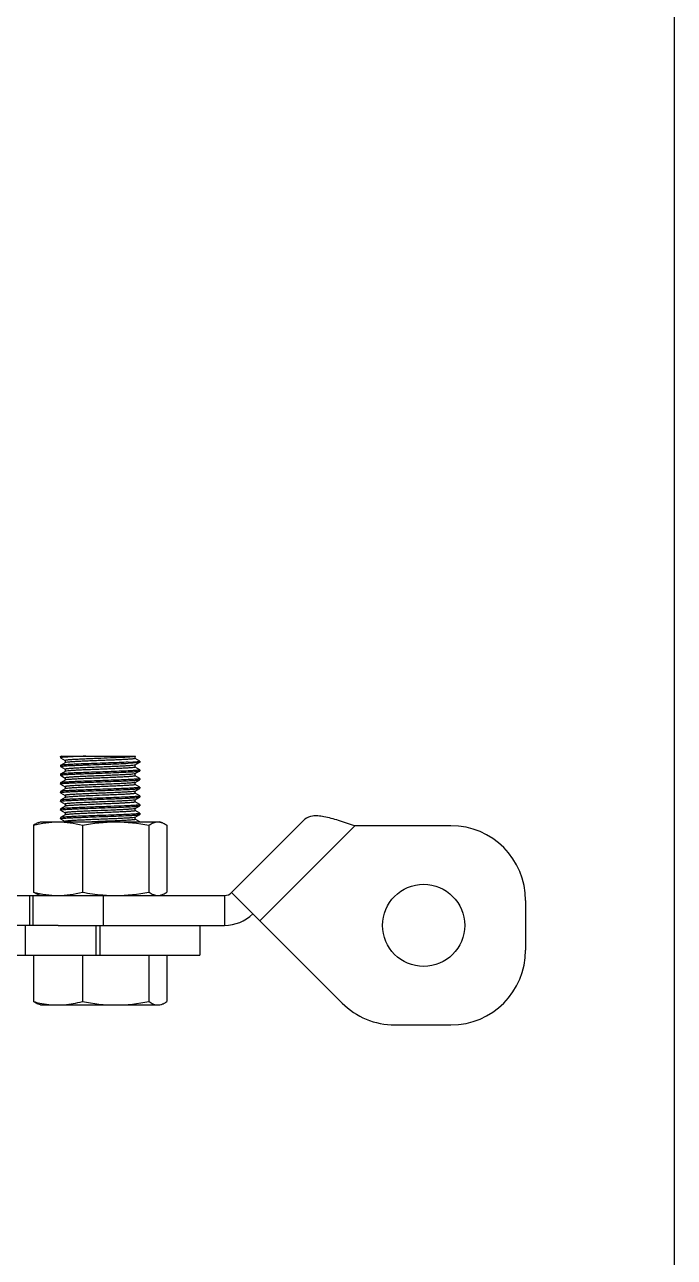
# Model space of a CAD drawing. Extents: x 185245 to 2166646, y -19957 to 815000.
# Drawn here: x 2011672 to 2012764, y 675363 to 677435 of the extents above; entities that cross this region are included whole.
import ezdxf

# ---------------------------------------------------------------- set-up
doc = ezdxf.new("R2010")
doc.units = 0
doc.header["$LTSCALE"] = 1000
doc.header["$MEASUREMENT"] = 0
doc.layers.add('DIM_SYMB', color=3, linetype='Continuous')

# ---------------------------------------------------------------- blocks, each defined once
blk = doc.blocks.new('gfhhrryyfd')
at = {"linetype": 'Continuous'}
for p, q in [((3698946.1, -1750970), (3698946.3, -1750969.9)), ((3698946.1, -1750970), (3698946.1, -1750971.8)), ((3698946.3, -1750984.5), (3698946.1, -1750984.6)), ((3698946.1, -1750984.6), (3698946.1, -1750986.5)), ((3698947.7, -1750969), (3698946.3, -1750969.9)), ((3698946.3, -1750972), (3698954, -1750976.5)), ((3698954.1, -1750980), (3698946.3, -1750984.5)), ((3698947.7, -1750969), (3699072.3, -1750969)), ((3698954.1, -1750976.4), (3698954.1, -1750980)), ((3698954.2, -1750979.9), (3698954.1, -1750980)), ((3699071.9, -1750969.2), (3699072.3, -1750969)), ((3699071.9, -1750983.9), (3699072, -1750983.8)), ((3699072, -1750972.7), (3699072, -1750969.2)), ((3699079.8, -1750977.2), (3699072, -1750972.7)), ((3699072, -1750983.8), (3699079.8, -1750979.3)), ((3699072, -1750987.4), (3699072, -1750983.8)), ((3699079.9, -1750977.3), (3699079.8, -1750977.2)), ((3699079.9, -1750979.1), (3699079.8, -1750979.3)), ((3699079.9, -1750977.3), (3699079.9, -1750979.1)), ((3698946.3, -1750986.6), (3698946.1, -1750986.5)), ((3698946.3, -1750999.1), (3698946.1, -1750999.3)), ((3698946.1, -1750999.3), (3698946.1, -1751001.1)), ((3698946.3, -1751001.2), (3698946.1, -1751001.1)), ((3698946.3, -1750986.6), (3698954, -1750991.1)), ((3698954.1, -1750994.6), (3698946.3, -1750999.1)), ((3698946.3, -1751001.2), (3698954, -1751005.7)), ((3698954.1, -1750991), (3698954.1, -1750994.6)), ((3698954.2, -1750994.5), (3698954.1, -1750994.6)), ((3698954.1, -1751005.7), (3698954.1, -1751009.3)), ((3698954.4, -1750994.5), (3698954.2, -1750994.5)), ((3699071.9, -1750998.5), (3699072, -1750998.4)), ((3699079.8, -1750991.8), (3699072, -1750987.3)), ((3699072, -1750998.4), (3699079.8, -1750993.9)), ((3699072, -1751002), (3699072, -1750998.4)), ((3699079.8, -1751006.4), (3699072, -1751002)), ((3699079.8, -1750991.8), (3699079.9, -1750991.9)), ((3699079.8, -1750993.9), (3699079.9, -1750993.8)), ((3699079.8, -1751006.4), (3699079.9, -1751006.6)), ((3699079.9, -1750991.9), (3699079.9, -1750993.8)), ((3698946.3, -1751013.8), (3698946.1, -1751013.9)), ((3698946.1, -1751013.9), (3698946.1, -1751015.7)), ((3698946.3, -1751015.9), (3698946.1, -1751015.7)), ((3698954.1, -1751009.3), (3698946.3, -1751013.8)), ((3698946.3, -1751015.9), (3698954, -1751020.4)), ((3698954.1, -1751023.9), (3698946.3, -1751028.4)), ((3698954.2, -1751009.2), (3698954.1, -1751009.3)), ((3698954.1, -1751020.3), (3698954.1, -1751023.9)), ((3698954.2, -1751023.8), (3698954.1, -1751023.9)), ((3699071.9, -1751013.2), (3699072, -1751013.1)), ((3699072, -1751013.1), (3699079.8, -1751008.6)), ((3699072, -1751016.7), (3699072, -1751013.1)), ((3699079.8, -1751021.1), (3699072, -1751016.6)), ((3699072, -1751027.7), (3699079.8, -1751023.2)), ((3699079.8, -1751008.6), (3699079.9, -1751008.4)), ((3699079.8, -1751021.1), (3699079.9, -1751021.2)), ((3699079.8, -1751023.2), (3699079.9, -1751023)), ((3699079.9, -1751006.6), (3699079.9, -1751008.4)), ((3699079.9, -1751021.2), (3699079.9, -1751023)), ((3698946.3, -1751028.4), (3698946.1, -1751028.5)), ((3698946.1, -1751028.5), (3698946.1, -1751030.4)), ((3698946.3, -1751030.5), (3698946.1, -1751030.4)), ((3698946.3, -1751043), (3698946.1, -1751043.2)), ((3698946.1, -1751043.2), (3698946.1, -1751045)), ((3698946.3, -1751045.1), (3698946.1, -1751045)), ((3698946.3, -1751030.5), (3698954, -1751035)), ((3698954.1, -1751038.5), (3698946.3, -1751043)), ((3698946.3, -1751045.1), (3698954, -1751049.6)), ((3698954.1, -1751035), (3698954.1, -1751038.5)), ((3698954.2, -1751038.5), (3698954.1, -1751038.5)), ((3699071.9, -1751027.8), (3699071.8, -1751027.8)), ((3699071.9, -1751027.8), (3699072, -1751027.7)), ((3699071.9, -1751042.4), (3699072, -1751042.3)), ((3699072, -1751031.3), (3699072, -1751027.7)), ((3699079.8, -1751035.7), (3699072, -1751031.2)), ((3699072, -1751042.3), (3699079.8, -1751037.8)), ((3699072, -1751045.9), (3699072, -1751042.3)), ((3699079.8, -1751050.4), (3699072, -1751045.9)), ((3699079.8, -1751035.7), (3699079.9, -1751035.9)), ((3699079.8, -1751037.8), (3699079.9, -1751037.7)), ((3699079.9, -1751035.9), (3699079.9, -1751037.7)), ((3698946.3, -1751057.7), (3698946.1, -1751057.8)), ((3698946.1, -1751057.8), (3698946.1, -1751059.6)), ((3698946.3, -1751059.8), (3698946.1, -1751059.6)), ((3698954.1, -1751053.2), (3698946.3, -1751057.7)), ((3698946.3, -1751059.8), (3698954, -1751064.3)), ((3698954.1, -1751067.8), (3698946.3, -1751072.3)), ((3698954.1, -1751049.6), (3698954.1, -1751053.2)), ((3698954.2, -1751053.1), (3698954.1, -1751053.2)), ((3698954.1, -1751064.2), (3698954.1, -1751067.8)), ((3698954.2, -1751067.7), (3698954.1, -1751067.8)), ((3699071.9, -1751057.1), (3699072, -1751057)), ((3699072, -1751057), (3699079.8, -1751052.5)), ((3699072, -1751060.6), (3699072, -1751057)), ((3699079.8, -1751065), (3699072, -1751060.5)), ((3699072, -1751071.6), (3699079.8, -1751067.1)), ((3699079.8, -1751050.4), (3699079.9, -1751050.5)), ((3699079.8, -1751052.5), (3699079.9, -1751052.3)), ((3699079.8, -1751065), (3699079.9, -1751065.1)), ((3699079.8, -1751067.1), (3699079.9, -1751067)), ((3699079.9, -1751050.5), (3699079.9, -1751052.3)), ((3699079.9, -1751065.1), (3699079.9, -1751067)), ((3698901.1, -1751085.1), (3698901.1, -1751197.5)), ((3698909, -1751080.8), (3698912.7, -1751079.4)), ((3698912.7, -1751079.4), (3699113.4, -1751079.4)), ((3698946.3, -1751072.3), (3698946.1, -1751072.4)), ((3698946.1, -1751072.4), (3698946.1, -1751074.3)), ((3698946.3, -1751074.4), (3698946.1, -1751074.3)), ((3698946.3, -1751074.4), (3698954, -1751078.9)), ((3698954.1, -1751078.9), (3698954.1, -1751079.4)), ((3698983, -1751085.1), (3698983, -1751197.5)), ((3699071.9, -1751071.7), (3699072, -1751071.6)), ((3699072, -1751075.2), (3699072, -1751071.6)), ((3699079.5, -1751079.4), (3699072, -1751075.1)), ((3699095, -1751085.1), (3699095, -1751197.5)), ((3699117.1, -1751080.8), (3699113.4, -1751079.4)), ((3699125, -1751085.1), (3699125, -1751197.5)), ((3699357.1, -1751075.1), (3699234, -1751198.3)), ((3699440.8, -1751086.1), (3699281.3, -1751245.6)), ((3699602.7, -1751086.1), (3699440.8, -1751086.1)), ((3698845.8, -1751203.2), (3699222.1, -1751203.2)), ((3698894.8, -1751253.4), (3698894.8, -1751203.2)), ((3698899.9, -1751203.2), (3698899.9, -1751253.4)), ((3698912.7, -1751203.2), (3698909, -1751201.9)), ((3699018.2, -1751203.2), (3699018.2, -1751253.4)), ((3699113.4, -1751203.2), (3699117.1, -1751201.9)), ((3699222.1, -1751203.2), (3699222.1, -1751253.4)), ((3699234, -1751198.3), (3699419.5, -1751383.9)), ((3699728.1, -1751211.5), (3699728.1, -1751295.2)), ((3698942.3, -1751253.4), (3698743.3, -1751253.4)), ((3698887.5, -1751303.6), (3698887.5, -1751253.4)), ((3698942.3, -1751253.4), (3699222.1, -1751253.4)), ((3699005.7, -1751253.4), (3699005.7, -1751303.6)), ((3699013, -1751303.6), (3699013, -1751253.4)), ((3699180.3, -1751253.4), (3699180.3, -1751303.6)), ((3698743.3, -1751303.6), (3699180.3, -1751303.6)), ((3698901.1, -1751303.6), (3698901.1, -1751381.5)), ((3698983, -1751303.6), (3698983, -1751381.5)), ((3699095, -1751303.6), (3699095, -1751381.5)), ((3699125, -1751303.6), (3699125, -1751381.5)), ((3698912.7, -1751387.2), (3698909, -1751385.9)), ((3698912.7, -1751387.2), (3699113.4, -1751387.2)), ((3699113.4, -1751387.2), (3699117.1, -1751385.9)), ((3699508.3, -1751420.6), (3699602.7, -1751420.6))]:
    blk.add_line(p, q, dxfattribs=at)
blk.add_circle((3699556.7, -1751253.4), 69, dxfattribs=at)
for centre, radius, start, end in [((3699602.7, -1751211.5), 125.5, 0, 90), ((3699040.2, -1750924.5), 278.8, 265.1935, 265.4899), ((3699039.2, -1750939.1), 264.1, 265.4618, 269.97), ((3699222.1, -1751186.5), 16.7, 270, 315), ((3699222.1, -1751186.5), 66.9, 270, 315), ((3699602.7, -1751295.2), 125.5, 270, 0), ((3699508.3, -1751295.2), 125.5, 225, 270)]:
    blk.add_arc(centre, radius, start, end, dxfattribs=at)
for points, knots in [([(3698988.9, -1750969), (3698985.9, -1750969.1), (3698980.1, -1750969.4), (3698971.8, -1750969.7), (3698964.5, -1750970), (3698958.3, -1750970.4), (3698953.3, -1750970.7), (3698949.9, -1750971), (3698947.9, -1750971.3), (3698947, -1750971.4), (3698946.5, -1750971.6), (3698946.1, -1750971.7), (3698946.1, -1750971.8)], [0, 0, 0, 0, 0.211213, 0.405075, 0.577151, 0.723639, 0.84124, 0.927369, 0.958032, 0.980246, 0.994009, 1, 1, 1, 1]), ([(3698946.1, -1750971.8), (3698946.1, -1750971.8), (3698946.2, -1750971.9), (3698946.2, -1750971.9), (3698946.3, -1750972)], [0, 0, 0, 0, 0.399347, 1, 1, 1, 1]), ([(3698946.1, -1750986.5), (3698946.1, -1750986.4), (3698946.4, -1750986.2), (3698946.9, -1750986.1), (3698947.9, -1750985.9), (3698949.8, -1750985.7), (3698953, -1750985.4), (3698957.8, -1750985), (3698963.8, -1750984.7), (3698970.9, -1750984.4), (3698978.9, -1750984), (3698990.8, -1750983.6), (3699006.7, -1750983), (3699025.7, -1750982.4), (3699043.7, -1750981.7), (3699055.1, -1750981.2), (3699060.3, -1750981)], [0, 0, 0, 0, 0.002173, 0.007141, 0.015151, 0.026213, 0.057299, 0.099789, 0.152784, 0.215146, 0.28553, 0.362415, 0.528944, 0.700408, 0.86206, 1, 1, 1, 1]), ([(3698946.3, -1750969.9), (3698946.4, -1750969.7), (3698947.1, -1750969.6), (3698948.9, -1750969.3), (3698950.6, -1750969.1), (3698951.9, -1750969)], [0, 0, 0, 0, 0.115704, 0.32127, 1, 1, 1, 1]), ([(3699060.3, -1750979.1), (3699055.2, -1750979.4), (3699044.2, -1750979.9), (3699026.7, -1750980.5), (3699008.1, -1750981.1), (3698990, -1750981.8), (3698975.8, -1750982.3), (3698965.7, -1750982.8), (3698959.5, -1750983.1), (3698954.4, -1750983.5), (3698950.5, -1750983.7), (3698948, -1750984.1), (3698946.6, -1750984.3), (3698946.3, -1750984.5)], [0, 0, 0, 0, 0.134252, 0.291373, 0.458536, 0.622095, 0.768682, 0.831793, 0.886343, 0.931217, 0.965509, 0.98855, 1, 1, 1, 1]), ([(3699071.3, -1750969.4), (3699070.5, -1750969.7), (3699068, -1750970), (3699063.5, -1750970.4), (3699057.2, -1750970.8), (3699046, -1750971.4), (3699029.6, -1750972.1), (3699012.3, -1750972.8), (3698997.9, -1750973.3), (3698987.7, -1750973.8), (3698978.4, -1750974.2), (3698970.3, -1750974.6), (3698964.4, -1750975), (3698960.6, -1750975.3), (3698958.3, -1750975.5), (3698956.6, -1750975.7), (3698955.2, -1750975.9), (3698954.5, -1750976.1), (3698954.1, -1750976.3), (3698954.1, -1750976.4)], [0, 0, 0, 0, 0.022892, 0.062149, 0.116485, 0.184035, 0.349034, 0.53441, 0.626761, 0.714589, 0.794837, 0.864719, 0.921811, 0.944929, 0.96415, 0.979322, 0.990328, 0.997134, 1, 1, 1, 1]), ([(3699071.9, -1750983.9), (3699071.7, -1750984), (3699071, -1750984.2), (3699069.1, -1750984.5), (3699065.4, -1750984.9), (3699059.6, -1750985.3), (3699052.1, -1750985.7), (3699043.1, -1750986.1), (3699033, -1750986.6), (3699022.2, -1750987), (3699011, -1750987.5), (3699000, -1750987.9), (3698989.4, -1750988.3), (3698979.7, -1750988.8), (3698971.2, -1750989.2), (3698965, -1750989.6), (3698960.9, -1750989.9), (3698958.5, -1750990.1), (3698956.7, -1750990.3), (3698955.3, -1750990.6), (3698954.6, -1750990.7), (3698954.1, -1750990.9), (3698954.1, -1750991)], [0, 0, 0, 0, 0.005873, 0.016149, 0.049758, 0.099805, 0.164491, 0.241457, 0.327882, 0.420596, 0.516193, 0.611164, 0.702021, 0.785429, 0.858328, 0.91805, 0.94227, 0.962424, 0.97834, 0.989887, 0.997022, 1, 1, 1, 1]), ([(3699072, -1750972.7), (3699072, -1750972.9), (3699071.5, -1750973.1), (3699070.8, -1750973.2), (3699069.4, -1750973.5), (3699067.5, -1750973.7), (3699065.2, -1750973.9), (3699061.1, -1750974.2), (3699054.9, -1750974.6), (3699046.4, -1750975), (3699036.7, -1750975.5), (3699026.1, -1750975.9), (3699015, -1750976.3), (3699003.9, -1750976.8), (3698993.1, -1750977.2), (3698983, -1750977.6), (3698974, -1750978.1), (3698966.5, -1750978.5), (3698960.7, -1750978.9), (3698957, -1750979.3), (3698955, -1750979.6), (3698954.4, -1750979.8), (3698954.2, -1750979.9)], [0, 0, 0, 0, 0.002979, 0.01011, 0.021657, 0.037568, 0.057721, 0.081935, 0.141646, 0.214533, 0.297927, 0.388772, 0.483731, 0.57932, 0.672029, 0.758455, 0.835426, 0.900125, 0.95019, 0.983823, 0.994112, 1, 1, 1, 1]), ([(3699060.3, -1750979.1), (3699063.1, -1750979), (3699067, -1750978.8), (3699071.9, -1750978.5), (3699074.7, -1750978.3), (3699076.8, -1750978), (3699078.5, -1750977.8), (3699079.4, -1750977.6), (3699079.9, -1750977.4), (3699079.9, -1750977.3)], [0, 0, 0, 0, 0.42187, 0.59314, 0.735705, 0.848286, 0.929875, 0.980006, 1, 1, 1, 1]), ([(3699079.8, -1750979.3), (3699079.6, -1750979.4), (3699079, -1750979.5), (3699077.8, -1750979.7), (3699076.1, -1750979.9), (3699072.8, -1750980.2), (3699067.5, -1750980.6), (3699062.9, -1750980.8), (3699060.3, -1750981)], [0, 0, 0, 0, 0.034368, 0.095688, 0.183981, 0.298624, 0.6033, 1, 1, 1, 1]), ([(3699071.9, -1750969.2), (3699071.8, -1750969.3), (3699071.7, -1750969.3), (3699071.5, -1750969.4), (3699071.3, -1750969.4)], [0, 0, 0, 0, 0.189122, 1, 1, 1, 1]), ([(3698946.1, -1751001.1), (3698946.1, -1751001), (3698946.4, -1751000.8), (3698946.9, -1751000.7), (3698947.9, -1751000.5), (3698949.8, -1751000.3), (3698953, -1751000), (3698957.8, -1750999.7), (3698963.8, -1750999.3), (3698970.9, -1750999), (3698978.9, -1750998.7), (3698990.8, -1750998.2), (3699006.7, -1750997.7), (3699025.7, -1750997), (3699043.7, -1750996.3), (3699055.1, -1750995.9), (3699060.3, -1750995.6)], [0, 0, 0, 0, 0.002178, 0.007152, 0.015169, 0.026237, 0.057333, 0.09983, 0.15283, 0.215192, 0.285574, 0.362456, 0.52898, 0.700433, 0.86207, 1, 1, 1, 1]), ([(3699060.3, -1750993.8), (3699055.2, -1750994), (3699044.2, -1750994.5), (3699026.7, -1750995.1), (3699008.1, -1750995.8), (3698990, -1750996.4), (3698975.8, -1750997), (3698965.7, -1750997.4), (3698959.5, -1750997.8), (3698954.4, -1750998.1), (3698950.5, -1750998.4), (3698948, -1750998.7), (3698946.6, -1750998.9), (3698946.3, -1750999.1)], [0, 0, 0, 0, 0.134248, 0.291365, 0.458529, 0.622083, 0.768673, 0.831788, 0.88634, 0.931214, 0.965507, 0.988548, 1, 1, 1, 1]), ([(3699071.9, -1750998.5), (3699071.7, -1750998.6), (3699071, -1750998.8), (3699069.1, -1750999.1), (3699065.4, -1750999.5), (3699059.6, -1750999.9), (3699052.1, -1751000.3), (3699043.1, -1751000.8), (3699033, -1751001.2), (3699022.2, -1751001.7), (3699011, -1751002.1), (3699000, -1751002.5), (3698989.4, -1751003), (3698979.7, -1751003.4), (3698971.2, -1751003.8), (3698965, -1751004.2), (3698960.9, -1751004.5), (3698958.5, -1751004.8), (3698956.7, -1751005), (3698955.3, -1751005.2), (3698954.6, -1751005.4), (3698954.1, -1751005.6), (3698954.1, -1751005.7)], [0, 0, 0, 0, 0.005875, 0.016149, 0.049759, 0.099805, 0.164492, 0.241457, 0.327882, 0.420594, 0.516191, 0.611162, 0.702019, 0.785427, 0.858326, 0.918049, 0.942268, 0.962424, 0.978338, 0.989888, 0.99702, 1, 1, 1, 1]), ([(3699072, -1751002), (3699072, -1751002.1), (3699071.5, -1751002.3), (3699070.8, -1751002.5), (3699069.4, -1751002.7), (3699067.5, -1751002.9), (3699065.2, -1751003.2), (3699061.1, -1751003.5), (3699054.9, -1751003.9), (3699046.4, -1751004.3), (3699036.7, -1751004.7), (3699026.1, -1751005.2), (3699015, -1751005.6), (3699003.9, -1751006), (3698993.1, -1751006.5), (3698983, -1751006.9), (3698974, -1751007.4), (3698966.5, -1751007.8), (3698960.7, -1751008.2), (3698957, -1751008.6), (3698955, -1751008.9), (3698954.4, -1751009.1), (3698954.2, -1751009.2)], [0, 0, 0, 0, 0.002979, 0.01011, 0.021657, 0.037569, 0.057721, 0.081935, 0.141646, 0.214533, 0.297927, 0.388772, 0.483732, 0.579321, 0.67203, 0.758455, 0.835427, 0.900125, 0.95019, 0.983823, 0.994112, 1, 1, 1, 1]), ([(3699072, -1750987.4), (3699072, -1750987.5), (3699071.5, -1750987.7), (3699070.8, -1750987.9), (3699069.4, -1750988.1), (3699067.7, -1750988.3), (3699065.3, -1750988.5), (3699061.3, -1750988.8), (3699055.3, -1750989.2), (3699047, -1750989.6), (3699037.5, -1750990.1), (3699027.1, -1750990.5), (3699016.2, -1750990.9), (3699005.1, -1750991.4), (3698994.4, -1750991.8), (3698984.3, -1750992.2), (3698975.3, -1750992.6), (3698967.6, -1750993.1), (3698961.5, -1750993.5), (3698957.3, -1750993.9), (3698955.1, -1750994.2), (3698954.4, -1750994.5)], [0, 0, 0, 0, 0.002924, 0.0099, 0.021186, 0.036743, 0.056446, 0.080134, 0.138588, 0.210032, 0.291918, 0.381318, 0.475031, 0.569704, 0.661945, 0.748452, 0.826132, 0.892206, 0.944323, 0.980649, 1, 1, 1, 1]), ([(3699079.9, -1750991.9), (3699079.9, -1750992.1), (3699079.4, -1750992.3), (3699078.5, -1750992.5), (3699076.8, -1750992.7), (3699074.7, -1750992.9), (3699071.9, -1750993.1), (3699067, -1750993.4), (3699063.1, -1750993.6), (3699060.3, -1750993.8)], [0, 0, 0, 0, 0.020035, 0.0702, 0.151811, 0.264397, 0.406958, 0.578212, 1, 1, 1, 1]), ([(3699060.3, -1750995.6), (3699062.9, -1750995.5), (3699067.5, -1750995.2), (3699072.8, -1750994.9), (3699076.1, -1750994.6), (3699077.8, -1750994.4), (3699079, -1750994.2), (3699079.6, -1750994), (3699079.8, -1750993.9)], [0, 0, 0, 0, 0.396702, 0.701374, 0.816021, 0.904313, 0.965635, 1, 1, 1, 1]), ([(3698946.1, -1751015.7), (3698946.1, -1751015.6), (3698946.4, -1751015.5), (3698946.9, -1751015.4), (3698947.9, -1751015.2), (3698949.8, -1751014.9), (3698953, -1751014.6), (3698957.8, -1751014.3), (3698963.8, -1751014), (3698970.9, -1751013.6), (3698978.9, -1751013.3), (3698990.8, -1751012.8), (3699006.7, -1751012.3), (3699025.7, -1751011.6), (3699043.7, -1751011), (3699055.1, -1751010.5), (3699060.3, -1751010.2)], [0, 0, 0, 0, 0.002176, 0.007147, 0.015161, 0.026226, 0.057318, 0.099812, 0.152812, 0.215177, 0.285562, 0.362446, 0.528971, 0.70043, 0.86207, 1, 1, 1, 1]), ([(3698946.1, -1751030.4), (3698946.1, -1751030.3), (3698946.4, -1751030.1), (3698946.9, -1751030), (3698947.9, -1751029.8), (3698949.8, -1751029.6), (3698953, -1751029.3), (3698957.8, -1751029), (3698963.8, -1751028.6), (3698970.9, -1751028.3), (3698978.9, -1751027.9), (3698990.8, -1751027.5), (3699006.7, -1751026.9), (3699025.7, -1751026.3), (3699043.7, -1751025.6), (3699055.1, -1751025.1), (3699060.3, -1751024.9)], [0, 0, 0, 0, 0.002173, 0.007141, 0.015152, 0.026215, 0.057302, 0.099793, 0.152787, 0.215148, 0.285531, 0.362416, 0.528944, 0.700406, 0.862059, 1, 1, 1, 1]), ([(3699060.3, -1751008.4), (3699055.2, -1751008.7), (3699044.2, -1751009.1), (3699026.7, -1751009.8), (3699008.1, -1751010.4), (3698990, -1751011.1), (3698975.8, -1751011.6), (3698965.7, -1751012.1), (3698959.5, -1751012.4), (3698954.4, -1751012.7), (3698950.5, -1751013), (3698948, -1751013.4), (3698946.6, -1751013.5), (3698946.3, -1751013.8)], [0, 0, 0, 0, 0.134249, 0.291363, 0.458528, 0.622088, 0.768678, 0.831792, 0.886344, 0.931218, 0.96551, 0.98855, 1, 1, 1, 1]), ([(3699060.3, -1751023.1), (3699055.2, -1751023.3), (3699044.2, -1751023.8), (3699026.7, -1751024.4), (3699008.1, -1751025), (3698990, -1751025.7), (3698975.8, -1751026.2), (3698965.7, -1751026.7), (3698959.5, -1751027), (3698954.4, -1751027.4), (3698950.5, -1751027.6), (3698948, -1751028), (3698946.6, -1751028.2), (3698946.3, -1751028.4)], [0, 0, 0, 0, 0.134252, 0.291373, 0.458536, 0.622093, 0.768681, 0.831792, 0.886342, 0.931216, 0.965508, 0.988549, 1, 1, 1, 1]), ([(3699071.9, -1751013.2), (3699071.7, -1751013.3), (3699071, -1751013.4), (3699069.1, -1751013.8), (3699065.4, -1751014.1), (3699059.6, -1751014.6), (3699052.1, -1751015), (3699043.1, -1751015.4), (3699033, -1751015.9), (3699022.2, -1751016.3), (3699011, -1751016.7), (3699000, -1751017.2), (3698989.4, -1751017.6), (3698979.7, -1751018), (3698971.2, -1751018.5), (3698965, -1751018.9), (3698960.9, -1751019.2), (3698958.5, -1751019.4), (3698956.7, -1751019.6), (3698955.3, -1751019.8), (3698954.6, -1751020), (3698954.1, -1751020.2), (3698954.1, -1751020.3)], [0, 0, 0, 0, 0.005873, 0.016149, 0.049758, 0.099805, 0.164491, 0.241456, 0.327881, 0.420594, 0.516191, 0.611162, 0.702019, 0.785427, 0.858327, 0.918049, 0.942268, 0.962424, 0.978339, 0.989888, 0.997022, 1, 1, 1, 1]), ([(3699072, -1751016.7), (3699072, -1751016.8), (3699071.5, -1751017), (3699070.8, -1751017.1), (3699069.4, -1751017.4), (3699067.5, -1751017.6), (3699065.2, -1751017.8), (3699061.1, -1751018.1), (3699054.9, -1751018.5), (3699046.4, -1751018.9), (3699036.7, -1751019.4), (3699026.1, -1751019.8), (3699015, -1751020.2), (3699003.9, -1751020.7), (3698993.1, -1751021.1), (3698983, -1751021.6), (3698974, -1751022), (3698966.5, -1751022.4), (3698960.7, -1751022.8), (3698957, -1751023.2), (3698955, -1751023.5), (3698954.4, -1751023.7), (3698954.2, -1751023.8)], [0, 0, 0, 0, 0.002979, 0.010111, 0.021657, 0.037569, 0.057721, 0.081936, 0.141647, 0.214533, 0.297928, 0.388772, 0.483731, 0.57932, 0.672029, 0.758454, 0.835426, 0.900125, 0.95019, 0.983823, 0.99411, 1, 1, 1, 1]), ([(3699079.9, -1751006.6), (3699079.9, -1751006.7), (3699079.4, -1751006.9), (3699078.5, -1751007.1), (3699076.8, -1751007.3), (3699074.7, -1751007.5), (3699071.9, -1751007.7), (3699067, -1751008.1), (3699063.1, -1751008.3), (3699060.3, -1751008.4)], [0, 0, 0, 0, 0.020036, 0.070205, 0.151815, 0.264402, 0.40696, 0.57821, 1, 1, 1, 1]), ([(3699060.3, -1751010.2), (3699062.9, -1751010.1), (3699067.5, -1751009.9), (3699072.8, -1751009.5), (3699076.1, -1751009.2), (3699077.8, -1751009), (3699079, -1751008.8), (3699079.6, -1751008.7), (3699079.8, -1751008.6)], [0, 0, 0, 0, 0.396701, 0.701381, 0.816026, 0.904316, 0.965635, 1, 1, 1, 1]), ([(3699079.9, -1751021.2), (3699079.9, -1751021.4), (3699079.4, -1751021.5), (3699078.5, -1751021.7), (3699076.8, -1751021.9), (3699074.7, -1751022.2), (3699071.9, -1751022.4), (3699067, -1751022.7), (3699063.1, -1751022.9), (3699060.3, -1751023.1)], [0, 0, 0, 0, 0.019992, 0.07012, 0.151708, 0.264289, 0.406858, 0.578132, 1, 1, 1, 1]), ([(3699060.3, -1751024.9), (3699062.9, -1751024.7), (3699067.5, -1751024.5), (3699072.8, -1751024.2), (3699076.1, -1751023.8), (3699077.8, -1751023.6), (3699079, -1751023.4), (3699079.6, -1751023.3), (3699079.8, -1751023.2)], [0, 0, 0, 0, 0.396698, 0.701379, 0.816025, 0.904316, 0.965635, 1, 1, 1, 1]), ([(3698946.1, -1751045), (3698946.1, -1751044.8), (3698947, -1751044.6), (3698948.1, -1751044.4), (3698950.4, -1751044.2), (3698953.3, -1751043.9), (3698957.2, -1751043.6), (3698961.7, -1751043.4), (3698966.9, -1751043.1), (3698975, -1751042.7), (3698986.3, -1751042.3), (3699000.7, -1751041.8), (3699015.8, -1751041.2), (3699025.9, -1751040.9), (3699031, -1751040.7)], [0, 0, 0, 0, 0.006089, 0.021965, 0.047862, 0.083507, 0.128456, 0.182129, 0.243816, 0.312711, 0.468386, 0.640968, 0.821337, 1, 1, 1, 1]), ([(3699060.3, -1751037.7), (3699055.2, -1751037.9), (3699044.2, -1751038.4), (3699026.7, -1751039), (3699008.1, -1751039.7), (3698990, -1751040.3), (3698975.8, -1751040.9), (3698965.7, -1751041.3), (3698959.5, -1751041.7), (3698954.4, -1751042), (3698950.5, -1751042.3), (3698948, -1751042.6), (3698946.6, -1751042.8), (3698946.3, -1751043)], [0, 0, 0, 0, 0.134247, 0.291362, 0.458526, 0.62208, 0.768671, 0.831786, 0.886339, 0.931214, 0.965507, 0.988549, 1, 1, 1, 1]), ([(3699071.8, -1751027.8), (3699071.1, -1751028.1), (3699069, -1751028.4), (3699065, -1751028.8), (3699059.1, -1751029.2), (3699051.4, -1751029.7), (3699042.4, -1751030.1), (3699032.4, -1751030.5), (3699021.6, -1751031), (3699010.5, -1751031.4), (3698999.5, -1751031.8), (3698989, -1751032.3), (3698979.4, -1751032.7), (3698971, -1751033.1), (3698964.9, -1751033.5), (3698960.8, -1751033.8), (3698958.5, -1751034), (3698956.7, -1751034.2), (3698955.3, -1751034.5), (3698954.5, -1751034.6), (3698954.1, -1751034.8), (3698954.1, -1751035)], [0, 0, 0, 0, 0.017708, 0.05266, 0.103733, 0.169109, 0.246432, 0.332901, 0.425384, 0.520527, 0.614878, 0.705016, 0.787672, 0.859852, 0.918947, 0.942904, 0.962836, 0.978574, 0.989993, 0.997048, 1, 1, 1, 1]), ([(3699028.9, -1751045.3), (3699024.4, -1751045.5), (3699015.4, -1751045.8), (3699002.2, -1751046.4), (3698989.5, -1751046.9), (3698978, -1751047.4), (3698969.5, -1751047.8), (3698963.8, -1751048.2), (3698960.4, -1751048.5), (3698957.8, -1751048.7), (3698955.8, -1751049), (3698954.8, -1751049.2), (3698954.1, -1751049.4), (3698954.1, -1751049.6)], [0, 0, 0, 0, 0.178582, 0.358861, 0.531361, 0.686977, 0.817516, 0.87118, 0.916131, 0.951795, 0.977729, 0.993682, 1, 1, 1, 1]), ([(3699072, -1751031.3), (3699072, -1751031.4), (3699071.5, -1751031.6), (3699070.8, -1751031.8), (3699069.5, -1751032), (3699067.7, -1751032.2), (3699065.4, -1751032.4), (3699061.5, -1751032.7), (3699055.6, -1751033.1), (3699047.3, -1751033.5), (3699037.9, -1751033.9), (3699027.6, -1751034.4), (3699013.2, -1751034.9), (3698998.9, -1751035.5), (3698985.1, -1751036.1), (3698976, -1751036.5), (3698968.3, -1751036.9), (3698962.1, -1751037.4), (3698957.7, -1751037.8), (3698955.4, -1751038.1), (3698954.6, -1751038.3)], [0, 0, 0, 0, 0.002894, 0.009781, 0.02092, 0.036276, 0.055728, 0.079118, 0.13686, 0.207489, 0.288521, 0.377101, 0.470105, 0.65622, 0.742765, 0.820836, 0.887682, 0.940956, 0.978809, 1, 1, 1, 1]), ([(3699071.9, -1751042.4), (3699071.5, -1751042.7), (3699070.1, -1751042.9), (3699067.5, -1751043.2), (3699063.5, -1751043.5), (3699058.4, -1751043.9), (3699052.2, -1751044.2), (3699042.2, -1751044.7), (3699034.3, -1751045.1), (3699028.9, -1751045.3)], [0, 0, 0, 0, 0.031519, 0.093975, 0.186286, 0.30637, 0.451441, 0.618071, 1, 1, 1, 1]), ([(3699072, -1751045.9), (3699072, -1751046), (3699071.7, -1751046.2), (3699071.1, -1751046.3), (3699070.1, -1751046.5), (3699068.1, -1751046.8), (3699064.7, -1751047.1), (3699059.6, -1751047.5), (3699053.3, -1751047.8), (3699045.9, -1751048.2), (3699037.6, -1751048.6), (3699031.8, -1751048.8), (3699028.9, -1751049)], [0, 0, 0, 0, 0.006256, 0.020361, 0.043043, 0.074306, 0.161877, 0.280955, 0.428478, 0.600577, 0.792785, 1, 1, 1, 1]), ([(3699031, -1751040.7), (3699033.7, -1751040.6), (3699043.5, -1751040.2), (3699053.3, -1751039.9), (3699060.3, -1751039.5)], [0, 0, 0, 0, 0.276123, 1, 1, 1, 1]), ([(3699079.9, -1751035.9), (3699079.9, -1751036), (3699079.4, -1751036.2), (3699078.5, -1751036.4), (3699076.8, -1751036.6), (3699074.7, -1751036.8), (3699071.9, -1751037), (3699067, -1751037.3), (3699063.1, -1751037.6), (3699060.3, -1751037.7)], [0, 0, 0, 0, 0.020043, 0.070215, 0.15183, 0.264417, 0.406977, 0.578226, 1, 1, 1, 1]), ([(3699060.3, -1751039.5), (3699062.9, -1751039.4), (3699067.5, -1751039.1), (3699072.8, -1751038.8), (3699076.1, -1751038.5), (3699077.8, -1751038.3), (3699079, -1751038.1), (3699079.6, -1751037.9), (3699079.8, -1751037.8)], [0, 0, 0, 0, 0.396703, 0.701376, 0.816022, 0.904313, 0.965635, 1, 1, 1, 1]), ([(3698946.1, -1751059.6), (3698946.1, -1751059.6), (3698946.4, -1751059.4), (3698946.9, -1751059.3), (3698947.9, -1751059.1), (3698949.8, -1751058.9), (3698953, -1751058.6), (3698957.8, -1751058.2), (3698963.8, -1751057.9), (3698970.9, -1751057.6), (3698978.9, -1751057.2), (3698990.8, -1751056.8), (3699006.7, -1751056.2), (3699025.7, -1751055.5), (3699043.7, -1751054.9), (3699055.1, -1751054.4), (3699060.3, -1751054.1)], [0, 0, 0, 0, 0.002173, 0.007142, 0.015153, 0.026216, 0.057304, 0.099796, 0.152793, 0.215157, 0.285542, 0.362427, 0.528954, 0.700418, 0.862065, 1, 1, 1, 1]), ([(3699031, -1751053.5), (3699026.1, -1751053.7), (3699016.3, -1751054), (3699001.7, -1751054.5), (3698987.6, -1751055.1), (3698974.8, -1751055.6), (3698963.9, -1751056.1), (3698956.3, -1751056.5), (3698951.5, -1751056.9), (3698949, -1751057.1), (3698947.4, -1751057.4), (3698946.5, -1751057.5), (3698946.3, -1751057.7)], [0, 0, 0, 0, 0.17307, 0.348034, 0.516277, 0.669479, 0.8001, 0.901708, 0.940017, 0.969349, 0.989377, 1, 1, 1, 1]), ([(3699060.3, -1751067), (3699055.2, -1751067.2), (3699044.2, -1751067.7), (3699026.7, -1751068.3), (3699008.1, -1751069), (3698990, -1751069.6), (3698975.8, -1751070.1), (3698965.7, -1751070.6), (3698959.5, -1751070.9), (3698954.4, -1751071.3), (3698950.5, -1751071.6), (3698948, -1751071.9), (3698946.6, -1751072.1), (3698946.3, -1751072.3)], [0, 0, 0, 0, 0.134252, 0.291373, 0.458535, 0.622091, 0.768679, 0.831791, 0.886341, 0.931215, 0.965508, 0.988549, 1, 1, 1, 1]), ([(3699071.5, -1751057.2), (3699070.7, -1751057.5), (3699068.3, -1751057.7), (3699063.9, -1751058.2), (3699057.7, -1751058.6), (3699049.9, -1751059), (3699040.8, -1751059.4), (3699027.1, -1751060), (3699012.7, -1751060.6), (3698998.3, -1751061.1), (3698988.1, -1751061.6), (3698978.7, -1751062), (3698970.5, -1751062.4), (3698964.5, -1751062.8), (3698960.6, -1751063.1), (3698958.3, -1751063.3), (3698956.6, -1751063.5), (3698955.2, -1751063.7), (3698954.5, -1751063.9), (3698954.1, -1751064.1), (3698954.1, -1751064.2)], [0, 0, 0, 0, 0.021609, 0.059807, 0.113343, 0.180363, 0.25852, 0.345073, 0.531007, 0.62385, 0.712245, 0.793084, 0.863529, 0.921111, 0.944434, 0.963829, 0.979139, 0.990246, 0.997113, 1, 1, 1, 1]), ([(3699028.9, -1751049), (3699020.2, -1751049.3), (3699007.4, -1751049.8), (3698990.8, -1751050.5), (3698979.6, -1751051), (3698970, -1751051.5), (3698963.2, -1751051.9), (3698959, -1751052.3), (3698956.8, -1751052.5), (3698955.3, -1751052.8), (3698954.5, -1751052.9), (3698954.2, -1751053.1)], [0, 0, 0, 0, 0.346507, 0.514134, 0.666976, 0.797572, 0.89956, 0.938228, 0.96803, 0.988654, 1, 1, 1, 1]), ([(3699072, -1751060.6), (3699072, -1751060.7), (3699071.5, -1751060.9), (3699070.8, -1751061.1), (3699069.4, -1751061.3), (3699067.5, -1751061.5), (3699065.2, -1751061.7), (3699061.1, -1751062), (3699054.9, -1751062.4), (3699046.4, -1751062.8), (3699036.7, -1751063.3), (3699026.1, -1751063.7), (3699015, -1751064.1), (3699003.9, -1751064.6), (3698993.1, -1751065), (3698983, -1751065.5), (3698974, -1751065.9), (3698966.5, -1751066.3), (3698960.7, -1751066.8), (3698957, -1751067.1), (3698955, -1751067.5), (3698954.4, -1751067.6), (3698954.2, -1751067.7)], [0, 0, 0, 0, 0.002978, 0.010111, 0.021657, 0.037569, 0.05772, 0.081936, 0.141647, 0.214533, 0.297928, 0.388772, 0.483731, 0.57932, 0.672029, 0.758455, 0.835427, 0.900125, 0.95019, 0.983823, 0.99411, 1, 1, 1, 1]), ([(3699060.3, -1751052.3), (3699058.2, -1751052.4), (3699048.4, -1751052.9), (3699038.6, -1751053.2), (3699031, -1751053.5)], [0, 0, 0, 0, 0.219735, 1, 1, 1, 1]), ([(3699079.9, -1751050.5), (3699079.9, -1751050.6), (3699079.4, -1751050.8), (3699078.5, -1751051), (3699076.8, -1751051.2), (3699074.7, -1751051.4), (3699071.9, -1751051.7), (3699067, -1751052), (3699063.1, -1751052.2), (3699060.3, -1751052.3)], [0, 0, 0, 0, 0.020015, 0.070166, 0.151766, 0.264352, 0.406913, 0.578172, 1, 1, 1, 1]), ([(3699060.3, -1751054.1), (3699062.9, -1751054), (3699067.5, -1751053.8), (3699072.8, -1751053.4), (3699076.1, -1751053.1), (3699077.8, -1751052.9), (3699079, -1751052.7), (3699079.6, -1751052.6), (3699079.8, -1751052.5)], [0, 0, 0, 0, 0.396699, 0.701381, 0.816026, 0.904317, 0.965635, 1, 1, 1, 1]), ([(3699079.9, -1751065.1), (3699079.9, -1751065.3), (3699079.4, -1751065.4), (3699078.5, -1751065.6), (3699076.8, -1751065.9), (3699074.7, -1751066.1), (3699071.9, -1751066.3), (3699067, -1751066.6), (3699063.1, -1751066.8), (3699060.3, -1751067)], [0, 0, 0, 0, 0.020002, 0.070139, 0.151732, 0.264313, 0.40688, 0.57815, 1, 1, 1, 1]), ([(3699060.3, -1751068.8), (3699062.9, -1751068.7), (3699067.5, -1751068.4), (3699072.8, -1751068.1), (3699076.1, -1751067.8), (3699077.8, -1751067.6), (3699079, -1751067.4), (3699079.6, -1751067.2), (3699079.8, -1751067.1)], [0, 0, 0, 0, 0.396697, 0.701375, 0.816023, 0.904315, 0.965635, 1, 1, 1, 1]), ([(3698901.1, -1751085.1), (3698907.8, -1751083.3), (3698921.4, -1751080.5), (3698935.2, -1751079.4), (3698942.1, -1751079.4)], [0, 0, 0, 0, 0.502209, 1, 1, 1, 1]), ([(3698909.1, -1751080.7), (3698908.4, -1751081), (3698905.6, -1751082.1), (3698903, -1751083.7), (3698901.1, -1751085.1)], [0, 0, 0, 0, 0.238306, 1, 1, 1, 1]), ([(3698942.1, -1751079.4), (3698948.9, -1751079.4), (3698962.8, -1751080.5), (3698976.3, -1751083.3), (3698983, -1751085.1)], [0, 0, 0, 0, 0.497791, 1, 1, 1, 1]), ([(3698946.1, -1751074.3), (3698946.1, -1751074.2), (3698946.4, -1751074), (3698946.9, -1751073.9), (3698947.9, -1751073.7), (3698949.8, -1751073.5), (3698953, -1751073.2), (3698957.8, -1751072.9), (3698963.8, -1751072.5), (3698970.9, -1751072.2), (3698978.9, -1751071.9), (3698990.8, -1751071.4), (3699006.7, -1751070.8), (3699025.7, -1751070.2), (3699043.7, -1751069.5), (3699055.1, -1751069), (3699060.3, -1751068.8)], [0, 0, 0, 0, 0.002175, 0.007144, 0.015156, 0.02622, 0.05731, 0.099803, 0.152798, 0.215159, 0.285541, 0.362425, 0.528953, 0.700413, 0.862061, 1, 1, 1, 1]), ([(3699071.9, -1751071.7), (3699071.7, -1751071.8), (3699071, -1751072), (3699069.1, -1751072.3), (3699065.4, -1751072.7), (3699059.6, -1751073.1), (3699052.1, -1751073.5), (3699043.1, -1751074), (3699033, -1751074.4), (3699022.2, -1751074.8), (3699011, -1751075.3), (3699000, -1751075.7), (3698989.4, -1751076.2), (3698979.7, -1751076.6), (3698971.2, -1751077), (3698965, -1751077.4), (3698960.9, -1751077.7), (3698958.5, -1751077.9), (3698956.7, -1751078.2), (3698955.3, -1751078.4), (3698954.6, -1751078.5), (3698954.1, -1751078.7), (3698954.1, -1751078.9)], [0, 0, 0, 0, 0.005876, 0.016149, 0.049758, 0.099805, 0.164491, 0.241457, 0.327882, 0.420595, 0.516192, 0.611162, 0.702019, 0.785427, 0.858326, 0.918048, 0.942268, 0.962423, 0.978339, 0.989887, 0.997021, 1, 1, 1, 1]), ([(3699072, -1751075.2), (3699072, -1751075.4), (3699071.3, -1751075.6), (3699070.3, -1751075.8), (3699068.4, -1751076), (3699065.8, -1751076.3), (3699062.6, -1751076.5), (3699057.1, -1751076.9), (3699048.8, -1751077.4), (3699037.7, -1751077.9), (3699025.3, -1751078.4), (3699012.3, -1751078.9), (3699003.4, -1751079.2), (3698999, -1751079.4)], [0, 0, 0, 0, 0.006286, 0.022093, 0.047782, 0.083115, 0.127681, 0.18092, 0.310633, 0.465683, 0.638189, 0.81937, 1, 1, 1, 1]), ([(3699095, -1751085.1), (3699097.3, -1751083.4), (3699102, -1751080.6), (3699107.4, -1751079.4), (3699110, -1751079.4)], [0, 0, 0, 0, 0.526507, 1, 1, 1, 1]), ([(3699110, -1751079.4), (3699110.6, -1751079.4), (3699112.9, -1751079.5), (3699115.3, -1751080.1), (3699117, -1751080.7)], [0, 0, 0, 0, 0.24568, 1, 1, 1, 1]), ([(3699117, -1751080.7), (3699117.6, -1751081), (3699120.5, -1751082.1), (3699123.1, -1751083.7), (3699125, -1751085.1)], [0, 0, 0, 0, 0.238306, 1, 1, 1, 1]), ([(3699440.8, -1751086.1), (3699431.7, -1751083), (3699414.8, -1751077.2), (3699394.1, -1751071.3), (3699379.3, -1751069.3), (3699368.3, -1751069.2), (3699360.4, -1751071.8), (3699357.1, -1751075.1)], [0, 0, 0, 0, 0.328857, 0.618406, 0.739037, 0.8414, 1, 1, 1, 1]), ([(3698909.1, -1751201.9), (3698908.4, -1751201.7), (3698905.6, -1751200.5), (3698903, -1751198.9), (3698901.1, -1751197.5)], [0, 0, 0, 0, 0.238306, 1, 1, 1, 1]), ([(3698901.1, -1751197.5), (3698907.8, -1751199.3), (3698921.4, -1751202.1), (3698935.2, -1751203.2), (3698942.1, -1751203.2)], [0, 0, 0, 0, 0.502209, 1, 1, 1, 1]), ([(3698942.1, -1751203.2), (3698948.9, -1751203.2), (3698962.8, -1751202.1), (3698976.3, -1751199.3), (3698983, -1751197.5)], [0, 0, 0, 0, 0.497791, 1, 1, 1, 1]), ([(3699095, -1751197.5), (3699097.3, -1751199.2), (3699102, -1751202), (3699107.4, -1751203.2), (3699110, -1751203.2)], [0, 0, 0, 0, 0.526507, 1, 1, 1, 1]), ([(3699110, -1751203.2), (3699110.6, -1751203.2), (3699112.9, -1751203.1), (3699115.3, -1751202.5), (3699117, -1751201.9)], [0, 0, 0, 0, 0.24568, 1, 1, 1, 1]), ([(3699117, -1751201.9), (3699117.6, -1751201.7), (3699120.5, -1751200.5), (3699123.1, -1751198.9), (3699125, -1751197.5)], [0, 0, 0, 0, 0.238306, 1, 1, 1, 1]), ([(3698909.1, -1751385.9), (3698908.4, -1751385.7), (3698905.6, -1751384.5), (3698903, -1751382.9), (3698901.1, -1751381.5)], [0, 0, 0, 0, 0.238306, 1, 1, 1, 1]), ([(3698901.1, -1751381.5), (3698904.5, -1751382.4), (3698917.9, -1751385.6), (3698931.7, -1751387.2), (3698942.1, -1751387.2)], [0, 0, 0, 0, 0.252048, 1, 1, 1, 1]), ([(3698942.1, -1751387.2), (3698945.5, -1751387.2), (3698959.3, -1751386.7), (3698973, -1751384.1), (3698983, -1751381.5)], [0, 0, 0, 0, 0.248826, 1, 1, 1, 1]), ([(3699095, -1751381.5), (3699097.3, -1751383.2), (3699102, -1751386), (3699107.4, -1751387.2), (3699110, -1751387.2)], [0, 0, 0, 0, 0.526507, 1, 1, 1, 1]), ([(3699110, -1751387.2), (3699111.7, -1751387.2), (3699114.1, -1751386.8), (3699116.4, -1751386.1), (3699117, -1751385.9)], [0, 0, 0, 0, 0.743021, 1, 1, 1, 1]), ([(3699117, -1751385.9), (3699117.6, -1751385.7), (3699120.5, -1751384.5), (3699123.1, -1751382.9), (3699125, -1751381.5)], [0, 0, 0, 0, 0.238306, 1, 1, 1, 1])]:
    blk.add_open_spline(points, degree=3, knots=knots, dxfattribs=at)
for points in [[(3698954.6, -1751038.3), (3698954.4, -1751038.3), (3698954.3, -1751038.4), (3698954.2, -1751038.5)], [(3699071.9, -1751057.1), (3699071.7, -1751057.1), (3699071.6, -1751057.2), (3699071.5, -1751057.2)], [(3698983, -1751085.1), (3699001.5, -1751081.6), (3699020.3, -1751079.4), (3699039, -1751079.4)], [(3699039, -1751079.4), (3699057.8, -1751079.4), (3699076.6, -1751081.6), (3699095, -1751085.1)], [(3698983, -1751197.5), (3698994.2, -1751199.7), (3699005.5, -1751201.3), (3699016.8, -1751202.3)], [(3699039, -1751203.2), (3699057.8, -1751203.2), (3699076.6, -1751201), (3699095, -1751197.5)], [(3698983, -1751381.5), (3699001.5, -1751385), (3699020.3, -1751387.2), (3699039, -1751387.2)], [(3699039, -1751387.2), (3699057.8, -1751387.2), (3699076.6, -1751385), (3699095, -1751381.5)]]:
    blk.add_open_spline(points, degree=3, dxfattribs=at)
at = {"layer": 'DIM_SYMB'}
blk.add_lwpolyline([(3686300.1, -1747620.2), (3699978.1, -1747620.2), (3699978.1, -1755771), (3686300.1, -1755771)], close=True, dxfattribs=at)

msp = doc.modelspace()

# ---------------------------------------------------------------- block references
at = {"lineweight": -3, "xscale": 0.9999959468841553, "yscale": 0.9999959506094456, "zscale": 0.9999959495959999}
msp.add_blockref('gfhhrryyfd', (-1687199, 2427167.7, 0), dxfattribs=at)

doc.saveas('drawing.dxf')
